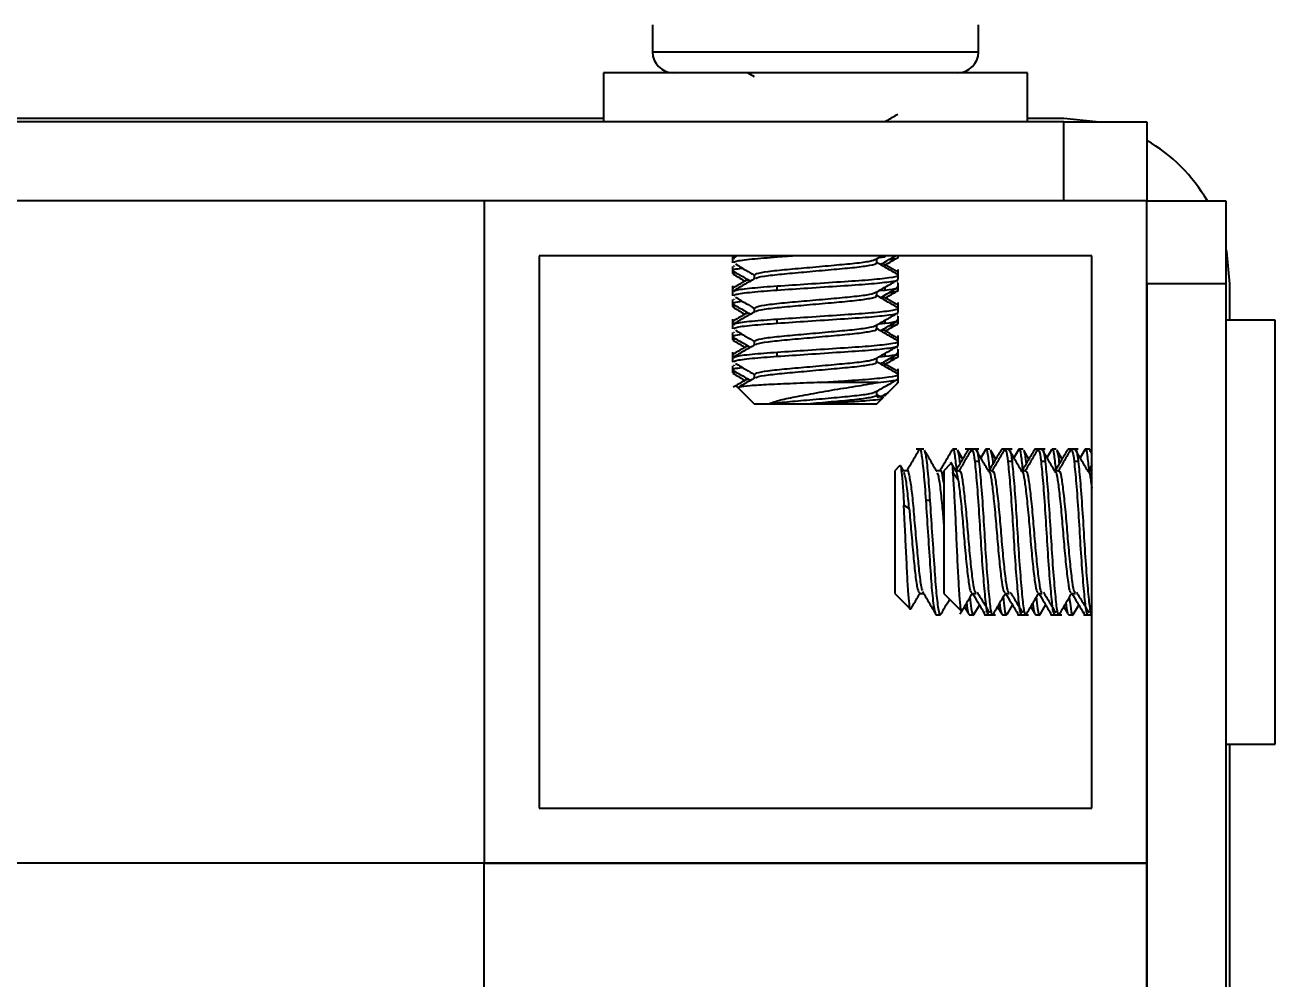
# Model space of a CAD drawing. Header units: inches. Extents: x 0 to 34.2, y 0 to 22.
# Drawn here: x 10.0535 to 10.1485, y 11.7397 to 11.8122 of the extents above; entities that cross this region are included whole.
import ezdxf
from ezdxf import colors
from ezdxf.entities.mleader import LeaderData, LeaderLine
from ezdxf.math import Vec2, Vec3

# ---------------------------------------------------------------- set-up
doc = ezdxf.new("R2010")
doc.units = ezdxf.units.IN
doc.header["$MEASUREMENT"] = 0
doc.layers.add('DCA_DIMENSIONS', color=7, linetype='Continuous')
doc.styles.add('DCA', font='tahoma.ttf')

msp = doc.modelspace()

# ---------------------------------------------------------------- linework, layer by layer
at = {"color": 7, "linetype": 'Continuous', "lineweight": 25}
for p, q in [((10.101206, 11.812195), (10.101206, 11.810148)), ((10.125987, 11.810148), (10.125987, 11.812195)), ((10.101206, 11.810148), (10.107861, 11.810148)), ((10.107861, 11.810148), (10.125987, 11.810148)), ((10.097479, 11.808562), (10.097479, 11.804835)), ((10.129714, 11.808562), (10.097479, 11.808562)), ((10.108468, 11.808559), (10.108937, 11.80828)), ((10.129714, 11.804835), (10.129714, 11.808562)), ((10.132485, 11.804835), (8.243708, 11.804835)), ((9.717331, 11.805107), (10.097479, 11.805107)), ((10.129714, 11.805107), (10.132485, 11.805107)), ((10.132485, 11.798811), (10.132485, 11.804835)), ((10.132485, 11.804835), (10.138781, 11.804835)), ((10.138781, 11.804835), (10.138781, 11.798811)), ((10.132485, 11.798811), (8.243708, 11.798811)), ((10.088413, 11.798811), (8.287779, 11.798811)), ((10.088413, 11.798811), (10.088413, 11.748443)), ((10.138781, 11.798811), (10.088413, 11.798811)), ((10.138781, 11.798811), (10.144804, 11.798811)), ((10.138781, 11.748443), (10.138781, 11.798811)), ((10.144804, 11.798811), (10.144804, 11.792515)), ((10.092594, 11.79463), (10.092594, 11.752624)), ((10.1346, 11.79463), (10.092594, 11.79463)), ((10.107301, 11.79463), (10.107301, 11.794433)), ((10.107301, 11.794433), (10.107301, 11.794118)), ((10.107301, 11.793839), (10.107301, 11.793294)), ((10.107608, 11.79463), (10.107333, 11.79447)), ((10.10738, 11.794433), (10.10745, 11.794473)), ((10.107426, 11.793839), (10.107441, 11.793899)), ((10.110682, 11.794553), (10.11185, 11.79463)), ((10.110682, 11.794553), (10.110682, 11.79463)), ((10.118212, 11.79438), (10.118642, 11.79463)), ((10.118257, 11.794118), (10.118257, 11.794406)), ((10.118441, 11.794513), (10.118889, 11.794553)), ((10.118889, 11.794553), (10.118889, 11.79463)), ((10.11989, 11.794553), (10.11989, 11.79463)), ((10.119893, 11.794553), (10.119893, 11.79463)), ((10.1346, 11.752624), (10.1346, 11.79463)), ((10.107304, 11.793514), (10.107304, 11.793294)), ((10.107446, 11.79324), (10.107304, 11.793294)), ((10.108937, 11.793174), (10.108937, 11.792884)), ((10.119893, 11.793174), (10.119893, 11.793609)), ((10.119893, 11.792859), (10.119893, 11.793174)), ((10.107301, 11.79235), (10.107301, 11.791915)), ((10.107404, 11.792148), (10.107345, 11.792194)), ((10.110682, 11.792035), (10.110682, 11.79235)), ((10.118441, 11.791994), (10.118889, 11.792035)), ((10.118889, 11.792035), (10.118889, 11.792255)), ((10.119861, 11.792622), (10.119821, 11.792645)), ((10.11989, 11.792035), (10.11989, 11.792255)), ((10.119893, 11.792035), (10.119893, 11.79258)), ((10.144804, 11.792515), (10.138781, 11.792515)), ((10.138781, 11.792515), (10.138781, 9.903738)), ((10.144804, 11.792515), (10.144804, 9.903738)), ((10.145076, 11.792515), (10.145076, 11.789745)), ((10.107301, 11.791915), (10.107301, 11.7916)), ((10.107301, 11.79132), (10.107301, 11.790776)), ((10.107304, 11.790996), (10.107304, 11.790776)), ((10.107426, 11.79132), (10.107441, 11.79138)), ((10.118257, 11.7916), (10.118257, 11.791887)), ((10.119893, 11.790655), (10.119893, 11.791091)), ((10.107446, 11.790721), (10.107304, 11.790776)), ((10.108937, 11.790655), (10.108937, 11.790366)), ((10.119861, 11.790104), (10.119821, 11.790127)), ((10.119893, 11.790341), (10.119893, 11.790655)), ((10.119893, 11.789517), (10.119893, 11.790061)), ((10.107301, 11.789831), (10.107301, 11.789396)), ((10.107301, 11.789396), (10.107301, 11.789081)), ((10.107404, 11.78963), (10.107345, 11.789676)), ((10.110682, 11.789517), (10.110682, 11.789831)), ((10.118257, 11.789081), (10.118257, 11.789369)), ((10.118441, 11.789476), (10.118889, 11.789517)), ((10.118889, 11.789517), (10.118889, 11.789737)), ((10.11989, 11.789517), (10.11989, 11.789737)), ((10.148532, 11.789745), (10.144804, 11.789745)), ((10.148532, 11.757509), (10.148532, 11.789745)), ((10.107301, 11.788802), (10.107301, 11.788257)), ((10.107304, 11.788477), (10.107304, 11.788257)), ((10.107446, 11.788203), (10.107304, 11.788257)), ((10.107426, 11.788802), (10.107441, 11.788862)), ((10.108937, 11.788137), (10.108937, 11.787848)), ((10.119893, 11.788137), (10.119893, 11.788572)), ((10.119893, 11.787822), (10.119893, 11.788137)), ((10.107301, 11.787313), (10.107301, 11.786878)), ((10.110682, 11.786998), (10.110682, 11.787313)), ((10.118889, 11.786998), (10.118889, 11.787219)), ((10.119861, 11.787585), (10.119821, 11.787609)), ((10.11989, 11.786998), (10.11989, 11.787218)), ((10.119893, 11.786998), (10.119893, 11.787543)), ((10.107301, 11.786878), (10.107301, 11.786563)), ((10.107301, 11.786284), (10.107301, 11.785739)), ((10.107404, 11.787111), (10.107345, 11.787158)), ((10.107426, 11.786284), (10.107441, 11.786344)), ((10.118257, 11.786563), (10.118257, 11.786851)), ((10.118441, 11.786958), (10.118889, 11.786998)), ((10.107304, 11.785959), (10.107304, 11.785739)), ((10.107446, 11.785685), (10.107304, 11.785739)), ((10.108937, 11.785619), (10.108937, 11.785329)), ((10.119893, 11.785619), (10.119893, 11.786054)), ((10.119893, 11.785014), (10.119893, 11.785619)), ((10.10758, 11.784735), (10.107745, 11.78457)), ((10.107745, 11.78457), (10.108937, 11.783378)), ((10.118366, 11.785014), (10.114002, 11.785014)), ((10.118257, 11.784045), (10.118257, 11.784332)), ((10.119157, 11.784278), (10.119915, 11.785036)), ((10.11989, 11.785014), (10.119814, 11.785067)), ((10.108937, 11.783378), (10.110006, 11.783378)), ((10.110006, 11.783378), (10.11321, 11.783378)), ((10.11321, 11.783378), (10.118257, 11.783378)), ((10.118619, 11.78386), (10.118209, 11.784098)), ((10.118257, 11.783378), (10.118677, 11.783798)), ((10.118609, 11.783939), (10.118941, 11.784132)), ((10.118677, 11.783798), (10.1188, 11.783921)), ((10.118845, 11.783967), (10.119157, 11.784278)), ((10.121828, 11.779923), (10.121256, 11.779923)), ((10.124346, 11.779923), (10.124031, 11.779923)), ((10.124791, 11.779185), (10.124398, 11.779864)), ((10.125487, 11.779923), (10.124984, 11.779923)), ((10.126024, 11.779923), (10.125487, 11.779923)), ((10.125844, 11.779825), (10.125788, 11.77992)), ((10.126512, 11.779894), (10.126158, 11.779286)), ((10.126864, 11.779923), (10.12655, 11.779923)), ((10.12731, 11.779185), (10.126916, 11.779864)), ((10.128006, 11.779923), (10.12776, 11.779923)), ((10.128542, 11.779923), (10.128006, 11.779923)), ((10.128362, 11.779825), (10.128307, 11.77992)), ((10.12903, 11.779894), (10.128676, 11.779286)), ((10.129383, 11.779923), (10.129068, 11.779923)), ((10.129828, 11.779185), (10.129434, 11.779864)), ((10.130524, 11.779923), (10.130278, 11.779923)), ((10.13106, 11.779923), (10.130524, 11.779923)), ((10.130881, 11.779825), (10.130825, 11.77992)), ((10.131548, 11.779894), (10.131195, 11.779286)), ((10.131901, 11.779923), (10.131586, 11.779923)), ((10.132347, 11.779185), (10.131953, 11.779864)), ((10.133042, 11.779923), (10.132797, 11.779923)), ((10.133579, 11.779923), (10.133042, 11.779923)), ((10.133399, 11.779825), (10.133343, 11.77992)), ((10.134067, 11.779894), (10.133713, 11.779286)), ((10.134419, 11.779923), (10.134105, 11.779923)), ((10.1346, 11.779642), (10.134471, 11.779864)), ((10.119993, 11.778659), (10.119621, 11.778287)), ((10.120308, 11.778239), (10.120066, 11.778655)), ((10.12387, 11.77881), (10.123348, 11.778287)), ((10.123926, 11.778811), (10.123859, 11.778926)), ((10.124293, 11.77823), (10.123881, 11.778936)), ((10.126024, 11.778984), (10.125709, 11.778984)), ((10.128542, 11.778984), (10.128227, 11.778984)), ((10.13106, 11.778984), (10.130746, 11.778984)), ((10.133579, 11.778984), (10.133264, 11.778984)), ((10.1346, 11.77873), (10.134342, 11.778287)), ((10.119621, 11.778287), (10.119621, 11.768967)), ((10.120568, 11.778287), (10.12028, 11.778287)), ((10.123087, 11.778287), (10.122796, 11.778287)), ((10.123348, 11.778287), (10.123348, 11.768967)), ((10.124046, 11.778187), (10.12445, 11.777592)), ((10.124543, 11.778287), (10.12426, 11.778287)), ((10.127061, 11.778287), (10.126746, 11.778287)), ((10.12958, 11.778287), (10.129265, 11.778287)), ((10.132098, 11.778287), (10.131783, 11.778287)), ((10.1346, 11.778287), (10.134301, 11.778287)), ((10.1346, 11.778315), (10.134584, 11.778287)), ((10.122297, 11.776039), (10.121982, 11.776039)), ((10.120319, 11.77568), (10.120723, 11.775412)), ((10.119621, 11.768967), (10.120813, 11.767774)), ((10.121513, 11.768967), (10.121809, 11.768967)), ((10.123348, 11.768967), (10.124675, 11.76764)), ((10.125487, 11.768967), (10.125802, 11.768967)), ((10.128006, 11.768967), (10.12832, 11.768967)), ((10.130524, 11.768967), (10.130839, 11.768967)), ((10.133042, 11.768967), (10.133357, 11.768967)), ((10.122772, 11.767331), (10.123087, 11.767331)), ((10.124926, 11.767949), (10.125204, 11.767475)), ((10.12529, 11.767331), (10.125605, 11.767331)), ((10.125645, 11.767366), (10.12606, 11.768081)), ((10.126501, 11.767331), (10.126746, 11.767331)), ((10.126746, 11.767331), (10.127283, 11.767331)), ((10.127444, 11.767949), (10.127723, 11.767475)), ((10.127809, 11.767331), (10.128124, 11.767331)), ((10.128164, 11.767366), (10.128578, 11.768081)), ((10.129019, 11.767331), (10.129265, 11.767331)), ((10.129265, 11.767331), (10.129801, 11.767331)), ((10.129963, 11.767949), (10.130241, 11.767475)), ((10.130327, 11.767331), (10.130642, 11.767331)), ((10.130682, 11.767366), (10.131097, 11.768081)), ((10.131538, 11.767331), (10.131783, 11.767331)), ((10.131783, 11.767331), (10.13232, 11.767331)), ((10.132481, 11.767949), (10.132759, 11.767475)), ((10.132846, 11.767331), (10.13316, 11.767331)), ((10.1332, 11.767366), (10.133615, 11.768081)), ((10.134056, 11.767331), (10.134301, 11.767331)), ((10.134301, 11.767331), (10.1346, 11.767331)), ((10.144804, 11.757509), (10.148532, 11.757509)), ((10.145076, 11.757509), (10.145076, 9.938743)), ((10.092594, 11.752624), (10.1346, 11.752624)), ((10.088413, 11.748443), (8.287779, 11.748443)), ((10.088413, 9.947809), (10.088413, 11.748443)), ((10.113597, 11.748443), (10.088413, 11.748443)), ((10.088413, 11.748443), (10.138781, 11.748443)), ((10.138781, 11.748443), (10.113597, 11.748443)), ((10.138781, 9.947809), (10.138781, 11.748443))]:
    msp.add_line(p, q, dxfattribs=at)
at = {"color": 7, "linetype": 'Continuous', "lineweight": 25, "flags": 128}
for points in [[(10.132485, 11.805107), (10.134941, 11.804865), (10.135088, 11.804835)], [(10.144804, 11.795118), (10.144834, 11.794971), (10.145076, 11.792515)]]:
    msp.add_lwpolyline(points, dxfattribs=at)
at = {"color": 7, "linetype": 'Continuous', "lineweight": 25}
for centre, radius, start, end in [((10.102793, 11.810148), 0.001587, 180, 270), ((10.124401, 11.810148), 0.001587, 270, 0), ((10.132485, 11.792515), 0.012592, 30, 60)]:
    msp.add_arc(centre, radius, start, end, dxfattribs=at)
for points, knots in [([(10.118867, 11.804835), (10.118923, 11.804867), (10.119254, 11.80506), (10.119584, 11.805252), (10.119859, 11.805411)], [0, 0, 0, 0, 0.1691538, 1, 1, 1, 1]), ([(10.10738, 11.794118), (10.107404, 11.794156), (10.107461, 11.794243), (10.108636, 11.794401), (10.110006, 11.794503), (10.110682, 11.794553)], [0, 0, 0, 0, 0.275237, 0.642328, 1, 1, 1, 1]), ([(10.107509, 11.794017), (10.107777, 11.793858), (10.108255, 11.793576), (10.108729, 11.793294), (10.108937, 11.79317)], [0, 0, 0, 0, 0.562559, 1, 1, 1, 1]), ([(10.108995, 11.793174), (10.109012, 11.793211), (10.109052, 11.793297), (10.109932, 11.793456), (10.111368, 11.793608), (10.113176, 11.793761), (10.115028, 11.793932), (10.116654, 11.794074), (10.117834, 11.794234), (10.118072, 11.794335), (10.118184, 11.794383)], [0, 0, 0, 0, 0.099536, 0.229559, 0.361687, 0.491047, 0.623838, 0.751325, 0.882952, 1, 1, 1, 1]), ([(10.109063, 11.792912), (10.109078, 11.792932), (10.109129, 11.793003), (10.109953, 11.793142), (10.111377, 11.793294), (10.113178, 11.793446), (10.115022, 11.793617), (10.116675, 11.79376), (10.1178, 11.793924), (10.118319, 11.794047), (10.118216, 11.794108), (10.118198, 11.794118)], [0, 0, 0, 0, 0.0541852, 0.187373, 0.3171199, 0.4468668, 0.5800546, 0.7079234, 0.8399442, 0.971965, 1, 1, 1, 1]), ([(10.119831, 11.793226), (10.119556, 11.793385), (10.119007, 11.793704), (10.118458, 11.794024), (10.118185, 11.794184)], [0, 0, 0, 0, 0.500391, 1, 1, 1, 1]), ([(10.118544, 11.793975), (10.118704, 11.794068), (10.119079, 11.794287), (10.119455, 11.794505), (10.11967, 11.79463)], [0, 0, 0, 0, 0.4274781, 1, 1, 1, 1]), ([(10.119772, 11.793448), (10.119538, 11.793585), (10.119183, 11.793792), (10.118828, 11.794), (10.118707, 11.79407)], [0, 0, 0, 0, 0.661053, 1, 1, 1, 1]), ([(10.118905, 11.793955), (10.118958, 11.793985), (10.119285, 11.794175), (10.119611, 11.794365), (10.119884, 11.794523)], [0, 0, 0, 0, 0.162901, 1, 1, 1, 1]), ([(10.119215, 11.794365), (10.119311, 11.794377), (10.119866, 11.794443), (10.119879, 11.794503), (10.11989, 11.794553)], [0, 0, 0, 0, 0.173822, 1, 1, 1, 1]), ([(10.108982, 11.792911), (10.108708, 11.792751), (10.108158, 11.792431), (10.107608, 11.792112), (10.107333, 11.791952)], [0, 0, 0, 0, 0.4995599, 1, 1, 1, 1]), ([(10.107336, 11.793243), (10.107611, 11.793084), (10.107913, 11.792909), (10.108214, 11.792733), (10.10824, 11.792718)], [0, 0, 0, 0, 0.912508, 1, 1, 1, 1]), ([(10.107345, 11.793475), (10.10762, 11.793315), (10.108054, 11.793063), (10.108488, 11.792809), (10.108648, 11.792716)], [0, 0, 0, 0, 0.631776, 1, 1, 1, 1]), ([(10.107426, 11.793524), (10.107392, 11.793555), (10.107322, 11.793619), (10.107792, 11.793675), (10.108036, 11.793705)], [0, 0, 0, 0, 0.480097, 1, 1, 1, 1]), ([(10.110682, 11.79235), (10.111451, 11.7924), (10.113008, 11.792502), (10.115529, 11.792673), (10.117753, 11.792815), (10.119276, 11.792979), (10.119976, 11.793102), (10.119838, 11.793163), (10.119814, 11.793174)], [0, 0, 0, 0, 0.190011, 0.385025, 0.572304, 0.765622, 0.95894, 1, 1, 1, 1]), ([(10.108443, 11.792836), (10.108349, 11.792782), (10.107982, 11.792568), (10.107614, 11.792354), (10.10734, 11.792194)], [0, 0, 0, 0, 0.2538675, 1, 1, 1, 1]), ([(10.10738, 11.791915), (10.107404, 11.791952), (10.107461, 11.792039), (10.108636, 11.792198), (10.110006, 11.7923), (10.110682, 11.79235)], [0, 0, 0, 0, 0.275237, 0.642328, 1, 1, 1, 1]), ([(10.10738, 11.7916), (10.107404, 11.791637), (10.107461, 11.791724), (10.108636, 11.791883), (10.110006, 11.791985), (10.110682, 11.792035)], [0, 0, 0, 0, 0.2752373, 0.6423283, 1, 1, 1, 1]), ([(10.110682, 11.792035), (10.111451, 11.792085), (10.113008, 11.792187), (10.115529, 11.792358), (10.117753, 11.7925), (10.119276, 11.792665), (10.119976, 11.792787), (10.119838, 11.792848), (10.119814, 11.792859)], [0, 0, 0, 0, 0.190011, 0.385025, 0.572304, 0.765622, 0.95894, 1, 1, 1, 1]), ([(10.118212, 11.791861), (10.118487, 11.792021), (10.119035, 11.792341), (10.119584, 11.79266), (10.119859, 11.79282)], [0, 0, 0, 0, 0.49963, 1, 1, 1, 1]), ([(10.118544, 11.791456), (10.118704, 11.79155), (10.119139, 11.791803), (10.119574, 11.792056), (10.119849, 11.792216)], [0, 0, 0, 0, 0.369001, 1, 1, 1, 1]), ([(10.118889, 11.792035), (10.119295, 11.792085), (10.119892, 11.792159), (10.119798, 11.792239), (10.119768, 11.792265)], [0, 0, 0, 0, 0.6810867, 1, 1, 1, 1]), ([(10.118905, 11.791436), (10.118958, 11.791467), (10.119285, 11.791657), (10.119611, 11.791846), (10.119884, 11.792005)], [0, 0, 0, 0, 0.162901, 1, 1, 1, 1]), ([(10.119215, 11.791847), (10.119311, 11.791858), (10.119866, 11.791924), (10.119879, 11.791985), (10.11989, 11.792035)], [0, 0, 0, 0, 0.173822, 1, 1, 1, 1]), ([(10.107426, 11.791006), (10.107392, 11.791036), (10.107322, 11.7911), (10.107792, 11.791157), (10.108036, 11.791186)], [0, 0, 0, 0, 0.4800969, 1, 1, 1, 1]), ([(10.107509, 11.791499), (10.107777, 11.79134), (10.108255, 11.791058), (10.108729, 11.790775), (10.108937, 11.790652)], [0, 0, 0, 0, 0.562559, 1, 1, 1, 1]), ([(10.108995, 11.790655), (10.109012, 11.790693), (10.109052, 11.790779), (10.109932, 11.790937), (10.111368, 11.79109), (10.113176, 11.791242), (10.115028, 11.791414), (10.116654, 11.791556), (10.117834, 11.791715), (10.118072, 11.791817), (10.118184, 11.791864)], [0, 0, 0, 0, 0.099536, 0.229559, 0.361687, 0.491047, 0.623838, 0.751325, 0.882952, 1, 1, 1, 1]), ([(10.109063, 11.790393), (10.109078, 11.790414), (10.109129, 11.790484), (10.109953, 11.790624), (10.111377, 11.790776), (10.113178, 11.790928), (10.115022, 11.791099), (10.116675, 11.791241), (10.1178, 11.791405), (10.118319, 11.791528), (10.118216, 11.791589), (10.118198, 11.7916)], [0, 0, 0, 0, 0.0541852, 0.187373, 0.3171199, 0.4468668, 0.5800546, 0.7079234, 0.8399442, 0.971965, 1, 1, 1, 1]), ([(10.119831, 11.790707), (10.119556, 11.790867), (10.119007, 11.791186), (10.118458, 11.791506), (10.118185, 11.791666)], [0, 0, 0, 0, 0.500391, 1, 1, 1, 1]), ([(10.119772, 11.79093), (10.119538, 11.791067), (10.119183, 11.791274), (10.118828, 11.791481), (10.118707, 11.791551)], [0, 0, 0, 0, 0.661053, 1, 1, 1, 1]), ([(10.108982, 11.790393), (10.108708, 11.790233), (10.108158, 11.789913), (10.107608, 11.789593), (10.107333, 11.789434)], [0, 0, 0, 0, 0.49956, 1, 1, 1, 1]), ([(10.107336, 11.790725), (10.107611, 11.790565), (10.107913, 11.79039), (10.108214, 11.790215), (10.10824, 11.7902)], [0, 0, 0, 0, 0.912508, 1, 1, 1, 1]), ([(10.108443, 11.790318), (10.108349, 11.790263), (10.107982, 11.790049), (10.107614, 11.789835), (10.10734, 11.789676)], [0, 0, 0, 0, 0.253867, 1, 1, 1, 1]), ([(10.107345, 11.790956), (10.10762, 11.790797), (10.108054, 11.790544), (10.108488, 11.790291), (10.108648, 11.790198)], [0, 0, 0, 0, 0.631776, 1, 1, 1, 1]), ([(10.110682, 11.789831), (10.111451, 11.789882), (10.113008, 11.789983), (10.115529, 11.790155), (10.117753, 11.790297), (10.119276, 11.790461), (10.119976, 11.790584), (10.119838, 11.790645), (10.119814, 11.790655)], [0, 0, 0, 0, 0.190011, 0.385025, 0.572304, 0.765622, 0.95894, 1, 1, 1, 1]), ([(10.110682, 11.789517), (10.111451, 11.789567), (10.113008, 11.789669), (10.115529, 11.78984), (10.117753, 11.789982), (10.119276, 11.790146), (10.119976, 11.790269), (10.119838, 11.79033), (10.119814, 11.790341)], [0, 0, 0, 0, 0.190011, 0.385025, 0.572304, 0.765622, 0.95894, 1, 1, 1, 1]), ([(10.118212, 11.789343), (10.118487, 11.789503), (10.119035, 11.789823), (10.119584, 11.790142), (10.119859, 11.790301)], [0, 0, 0, 0, 0.49963, 1, 1, 1, 1]), ([(10.10738, 11.789396), (10.107404, 11.789434), (10.107461, 11.789521), (10.108636, 11.789679), (10.110006, 11.789781), (10.110682, 11.789831)], [0, 0, 0, 0, 0.275237, 0.642328, 1, 1, 1, 1]), ([(10.10738, 11.789081), (10.107404, 11.789119), (10.107461, 11.789206), (10.108636, 11.789365), (10.110006, 11.789466), (10.110682, 11.789517)], [0, 0, 0, 0, 0.2752373, 0.6423283, 1, 1, 1, 1]), ([(10.108995, 11.788137), (10.109012, 11.788174), (10.109052, 11.788261), (10.109932, 11.788419), (10.111368, 11.788571), (10.113176, 11.788724), (10.115028, 11.788896), (10.116654, 11.789037), (10.117834, 11.789197), (10.118072, 11.789298), (10.118184, 11.789346)], [0, 0, 0, 0, 0.099536, 0.229559, 0.361687, 0.491047, 0.623838, 0.751325, 0.882952, 1, 1, 1, 1]), ([(10.109063, 11.787875), (10.109078, 11.787895), (10.109129, 11.787966), (10.109953, 11.788106), (10.111377, 11.788257), (10.113178, 11.788409), (10.115022, 11.788581), (10.116675, 11.788723), (10.1178, 11.788887), (10.118319, 11.78901), (10.118216, 11.789071), (10.118198, 11.789081)], [0, 0, 0, 0, 0.0541852, 0.187373, 0.3171199, 0.4468668, 0.5800546, 0.7079234, 0.8399442, 0.971965, 1, 1, 1, 1]), ([(10.119831, 11.788189), (10.119556, 11.788349), (10.119007, 11.788668), (10.118458, 11.788988), (10.118185, 11.789147)], [0, 0, 0, 0, 0.500391, 1, 1, 1, 1]), ([(10.118544, 11.788938), (10.118704, 11.789031), (10.119139, 11.789285), (10.119574, 11.789538), (10.119849, 11.789697)], [0, 0, 0, 0, 0.3690012, 1, 1, 1, 1]), ([(10.118889, 11.789517), (10.119295, 11.789567), (10.119892, 11.789641), (10.119798, 11.789721), (10.119768, 11.789746)], [0, 0, 0, 0, 0.6810867, 1, 1, 1, 1]), ([(10.118905, 11.788918), (10.118958, 11.788949), (10.119285, 11.789138), (10.119611, 11.789328), (10.119884, 11.789487)], [0, 0, 0, 0, 0.162901, 1, 1, 1, 1]), ([(10.119215, 11.789329), (10.119311, 11.78934), (10.119866, 11.789406), (10.119879, 11.789467), (10.11989, 11.789517)], [0, 0, 0, 0, 0.173822, 1, 1, 1, 1]), ([(10.107336, 11.788207), (10.107611, 11.788047), (10.107913, 11.787872), (10.108214, 11.787697), (10.10824, 11.787681)], [0, 0, 0, 0, 0.912508, 1, 1, 1, 1]), ([(10.107345, 11.788438), (10.10762, 11.788279), (10.108054, 11.788026), (10.108488, 11.787773), (10.108648, 11.78768)], [0, 0, 0, 0, 0.631776, 1, 1, 1, 1]), ([(10.107426, 11.788487), (10.107392, 11.788518), (10.107322, 11.788582), (10.107792, 11.788639), (10.108036, 11.788668)], [0, 0, 0, 0, 0.480097, 1, 1, 1, 1]), ([(10.107509, 11.78898), (10.107777, 11.788821), (10.108255, 11.788539), (10.108729, 11.788257), (10.108937, 11.788134)], [0, 0, 0, 0, 0.562559, 1, 1, 1, 1]), ([(10.110682, 11.787313), (10.111451, 11.787363), (10.113008, 11.787465), (10.115529, 11.787636), (10.117753, 11.787778), (10.119276, 11.787943), (10.119976, 11.788065), (10.119838, 11.788126), (10.119814, 11.788137)], [0, 0, 0, 0, 0.190011, 0.385025, 0.572304, 0.765622, 0.95894, 1, 1, 1, 1]), ([(10.119772, 11.788411), (10.119538, 11.788548), (10.119183, 11.788755), (10.118828, 11.788963), (10.118707, 11.789033)], [0, 0, 0, 0, 0.661053, 1, 1, 1, 1]), ([(10.108982, 11.787874), (10.108708, 11.787714), (10.108158, 11.787394), (10.107608, 11.787075), (10.107333, 11.786915)], [0, 0, 0, 0, 0.49956, 1, 1, 1, 1]), ([(10.108443, 11.787799), (10.108349, 11.787745), (10.107982, 11.787531), (10.107614, 11.787317), (10.10734, 11.787158)], [0, 0, 0, 0, 0.2538675, 1, 1, 1, 1]), ([(10.10738, 11.786878), (10.107404, 11.786915), (10.107461, 11.787003), (10.108636, 11.787161), (10.110006, 11.787263), (10.110682, 11.787313)], [0, 0, 0, 0, 0.275237, 0.642328, 1, 1, 1, 1]), ([(10.110682, 11.786998), (10.111451, 11.787048), (10.113008, 11.78715), (10.115529, 11.787322), (10.117753, 11.787464), (10.119276, 11.787628), (10.119976, 11.787751), (10.119838, 11.787812), (10.119814, 11.787822)], [0, 0, 0, 0, 0.190011, 0.385025, 0.572304, 0.765622, 0.95894, 1, 1, 1, 1]), ([(10.118212, 11.786825), (10.118487, 11.786984), (10.119035, 11.787304), (10.119584, 11.787623), (10.119859, 11.787783)], [0, 0, 0, 0, 0.49963, 1, 1, 1, 1]), ([(10.118544, 11.786419), (10.118704, 11.786513), (10.119139, 11.786766), (10.119574, 11.787019), (10.119849, 11.787179)], [0, 0, 0, 0, 0.3690012, 1, 1, 1, 1]), ([(10.118889, 11.786998), (10.119295, 11.787049), (10.119892, 11.787123), (10.119798, 11.787203), (10.119768, 11.787228)], [0, 0, 0, 0, 0.681087, 1, 1, 1, 1]), ([(10.10738, 11.786563), (10.107404, 11.7866), (10.107461, 11.786688), (10.108636, 11.786846), (10.110006, 11.786948), (10.110682, 11.786998)], [0, 0, 0, 0, 0.275237, 0.642328, 1, 1, 1, 1]), ([(10.107509, 11.786462), (10.107777, 11.786303), (10.108255, 11.786021), (10.108729, 11.785739), (10.108937, 11.785615)], [0, 0, 0, 0, 0.562559, 1, 1, 1, 1]), ([(10.108995, 11.785619), (10.109012, 11.785656), (10.109052, 11.785742), (10.109932, 11.785901), (10.111368, 11.786053), (10.113176, 11.786206), (10.115028, 11.786377), (10.116654, 11.786519), (10.117834, 11.786678), (10.118072, 11.78678), (10.118184, 11.786828)], [0, 0, 0, 0, 0.099536, 0.229559, 0.361687, 0.491047, 0.623838, 0.751325, 0.882952, 1, 1, 1, 1]), ([(10.109063, 11.785356), (10.109078, 11.785377), (10.109129, 11.785448), (10.109953, 11.785587), (10.111377, 11.785739), (10.113178, 11.785891), (10.115022, 11.786062), (10.116675, 11.786204), (10.1178, 11.786369), (10.118319, 11.786491), (10.118216, 11.786552), (10.118198, 11.786563)], [0, 0, 0, 0, 0.0541852, 0.187373, 0.3171199, 0.4468668, 0.5800546, 0.7079234, 0.8399442, 0.971965, 1, 1, 1, 1]), ([(10.119831, 11.785671), (10.119556, 11.78583), (10.119007, 11.786149), (10.118458, 11.786469), (10.118185, 11.786629)], [0, 0, 0, 0, 0.500391, 1, 1, 1, 1]), ([(10.119772, 11.785893), (10.119538, 11.78603), (10.119183, 11.786237), (10.118828, 11.786444), (10.118707, 11.786515)], [0, 0, 0, 0, 0.661053, 1, 1, 1, 1]), ([(10.118905, 11.786399), (10.118958, 11.78643), (10.119285, 11.78662), (10.119611, 11.78681), (10.119884, 11.786968)], [0, 0, 0, 0, 0.162901, 1, 1, 1, 1]), ([(10.119215, 11.78681), (10.119311, 11.786822), (10.119866, 11.786887), (10.119879, 11.786948), (10.11989, 11.786998)], [0, 0, 0, 0, 0.173822, 1, 1, 1, 1]), ([(10.107336, 11.785688), (10.107611, 11.785529), (10.107913, 11.785354), (10.108214, 11.785178), (10.10824, 11.785163)], [0, 0, 0, 0, 0.912508, 1, 1, 1, 1]), ([(10.108443, 11.785281), (10.108349, 11.785227), (10.107982, 11.785012), (10.107614, 11.784799), (10.10734, 11.784639)], [0, 0, 0, 0, 0.253867, 1, 1, 1, 1]), ([(10.107345, 11.78592), (10.10762, 11.78576), (10.108054, 11.785508), (10.108488, 11.785254), (10.108648, 11.785161)], [0, 0, 0, 0, 0.631776, 1, 1, 1, 1]), ([(10.107426, 11.785969), (10.107392, 11.786), (10.107322, 11.786064), (10.107792, 11.78612), (10.108036, 11.78615)], [0, 0, 0, 0, 0.480097, 1, 1, 1, 1]), ([(10.108982, 11.785356), (10.108708, 11.785196), (10.108311, 11.784965), (10.107913, 11.784734), (10.107791, 11.784663)], [0, 0, 0, 0, 0.691267, 1, 1, 1, 1]), ([(10.114002, 11.785014), (10.11451, 11.785048), (10.115815, 11.785136), (10.117755, 11.78526), (10.119275, 11.785424), (10.119976, 11.785547), (10.119838, 11.785608), (10.119814, 11.785619)], [0, 0, 0, 0, 0.1627403, 0.4177112, 0.6809047, 0.9440981, 1, 1, 1, 1]), ([(10.118212, 11.784306), (10.118487, 11.784466), (10.119035, 11.784786), (10.119584, 11.785105), (10.119859, 11.785265)], [0, 0, 0, 0, 0.49963, 1, 1, 1, 1]), ([(10.118366, 11.785014), (10.118649, 11.785046), (10.119418, 11.785132), (10.119975, 11.785232), (10.119838, 11.785293), (10.119814, 11.785304)], [0, 0, 0, 0, 0.324417, 0.881646, 1, 1, 1, 1]), ([(10.114002, 11.785014), (10.113294, 11.784984), (10.111877, 11.784923), (10.109973, 11.784845), (10.108569, 11.784755), (10.107764, 11.784669), (10.107771, 11.78462), (10.107775, 11.784599)], [0, 0, 0, 0, 0.212997, 0.426038, 0.635634, 0.839637, 1, 1, 1, 1]), ([(10.110006, 11.783378), (10.11029, 11.78348), (10.110857, 11.783684), (10.11225, 11.783951), (10.11391, 11.784268), (10.115769, 11.784582), (10.117295, 11.784809), (10.118077, 11.784959), (10.118366, 11.785014)], [0, 0, 0, 0, 0.159515, 0.318624, 0.500986, 0.693931, 0.886786, 1, 1, 1, 1]), ([(10.110006, 11.783378), (10.110456, 11.783431), (10.111346, 11.783535), (10.113182, 11.783687), (10.115027, 11.783859), (10.116654, 11.784001), (10.117834, 11.78416), (10.118071, 11.784262), (10.118184, 11.784309)], [0, 0, 0, 0, 0.171496, 0.3394, 0.511757, 0.67723, 0.848077, 1, 1, 1, 1]), ([(10.118198, 11.784045), (10.118216, 11.784034), (10.118319, 11.783973), (10.1178, 11.78385), (10.116675, 11.783686), (10.115032, 11.783544), (10.113821, 11.783434), (10.11321, 11.783378)], [0, 0, 0, 0, 0.05094, 0.290821, 0.530703, 0.763041, 1, 1, 1, 1]), ([(10.11321, 11.783378), (10.11374, 11.783408), (10.1148, 11.783469), (10.116302, 11.783548), (10.117561, 11.78363), (10.118403, 11.78372), (10.118762, 11.783786), (10.118638, 11.783823), (10.118603, 11.783833)], [0, 0, 0, 0, 0.1811, 0.362198, 0.543538, 0.734873, 0.926209, 1, 1, 1, 1]), ([(10.118299, 11.783891), (10.118363, 11.783908), (10.118802, 11.784027), (10.11912, 11.784171), (10.11914, 11.784282), (10.119142, 11.784293)], [0, 0, 0, 0, 0.131878, 0.908131, 1, 1, 1, 1]), ([(10.121475, 11.779894), (10.121315, 11.779618), (10.121004, 11.779083), (10.120691, 11.778548), (10.12054, 11.778287)], [0, 0, 0, 0, 0.513783, 1, 1, 1, 1]), ([(10.121513, 11.779919), (10.121513, 11.77992), (10.121566, 11.780078), (10.121657, 11.779515), (10.12183, 11.778236), (10.121932, 11.776765), (10.121982, 11.776039)], [0, 0, 0, 0, 0.002972, 0.329236, 0.668977, 1, 1, 1, 1]), ([(10.122839, 11.778213), (10.122679, 11.778488), (10.122358, 11.779037), (10.122039, 11.779588), (10.121879, 11.779864)], [0, 0, 0, 0, 0.4995136, 1, 1, 1, 1]), ([(10.121881, 11.779757), (10.121912, 11.779687), (10.121993, 11.779506), (10.122145, 11.778195), (10.122246, 11.776751), (10.122297, 11.776039)], [0, 0, 0, 0, 0.238748, 0.624321, 1, 1, 1, 1]), ([(10.123993, 11.779894), (10.123833, 11.779618), (10.123522, 11.779083), (10.12321, 11.778548), (10.123058, 11.778287)], [0, 0, 0, 0, 0.5137825, 1, 1, 1, 1]), ([(10.124031, 11.779919), (10.124032, 11.77992), (10.124085, 11.780078), (10.124169, 11.77961), (10.124272, 11.778708), (10.12432, 11.778287)], [0, 0, 0, 0, 0.004831, 0.535104, 1, 1, 1, 1]), ([(10.125204, 11.779894), (10.125044, 11.779618), (10.124732, 11.779083), (10.12442, 11.778548), (10.124268, 11.778287)], [0, 0, 0, 0, 0.513774, 1, 1, 1, 1]), ([(10.1244, 11.779757), (10.12443, 11.779714), (10.12448, 11.779644), (10.124537, 11.779123), (10.124558, 11.778923)], [0, 0, 0, 0, 0.617418, 1, 1, 1, 1]), ([(10.125445, 11.779892), (10.125285, 11.779617), (10.124974, 11.779082), (10.124662, 11.778547), (10.12451, 11.778287)], [0, 0, 0, 0, 0.514945, 1, 1, 1, 1]), ([(10.125445, 11.779778), (10.125482, 11.779842), (10.125574, 11.779999), (10.125658, 11.779363), (10.125709, 11.778984)], [0, 0, 0, 0, 0.40393, 1, 1, 1, 1]), ([(10.125789, 11.779795), (10.125816, 11.779835), (10.125898, 11.779958), (10.125973, 11.779374), (10.126024, 11.778984)], [0, 0, 0, 0, 0.331271, 1, 1, 1, 1]), ([(10.12674, 11.778287), (10.126582, 11.778559), (10.126296, 11.779049), (10.126012, 11.779537), (10.125885, 11.779754)], [0, 0, 0, 0, 0.556533, 1, 1, 1, 1]), ([(10.12655, 11.779919), (10.12655, 11.77992), (10.126603, 11.780078), (10.126687, 11.77961), (10.12679, 11.778708), (10.126838, 11.778287)], [0, 0, 0, 0, 0.004831, 0.535104, 1, 1, 1, 1]), ([(10.127722, 11.779894), (10.127562, 11.779618), (10.127251, 11.779083), (10.126939, 11.778548), (10.126787, 11.778287)], [0, 0, 0, 0, 0.513774, 1, 1, 1, 1]), ([(10.126918, 11.779757), (10.126949, 11.779709), (10.127003, 11.779626), (10.127064, 11.779054), (10.127091, 11.778808)], [0, 0, 0, 0, 0.570409, 1, 1, 1, 1]), ([(10.127964, 11.779892), (10.127803, 11.779617), (10.127492, 11.779082), (10.12718, 11.778547), (10.127029, 11.778287)], [0, 0, 0, 0, 0.514945, 1, 1, 1, 1]), ([(10.12772, 11.779801), (10.127733, 11.779881), (10.127747, 11.779962), (10.12776, 11.779922), (10.12776, 11.779922)], [0, 0, 0, 0, 0.994382, 1, 1, 1, 1]), ([(10.127963, 11.779778), (10.128001, 11.779842), (10.128092, 11.779999), (10.128177, 11.779363), (10.128227, 11.778984)], [0, 0, 0, 0, 0.40393, 1, 1, 1, 1]), ([(10.128308, 11.779795), (10.128335, 11.779835), (10.128416, 11.779958), (10.128492, 11.779374), (10.128542, 11.778984)], [0, 0, 0, 0, 0.331271, 1, 1, 1, 1]), ([(10.129259, 11.778287), (10.1291, 11.778559), (10.128815, 11.779049), (10.12853, 11.779537), (10.128404, 11.779754)], [0, 0, 0, 0, 0.556533, 1, 1, 1, 1]), ([(10.129068, 11.779919), (10.129068, 11.77992), (10.129121, 11.780078), (10.129206, 11.77961), (10.129309, 11.778708), (10.129357, 11.778287)], [0, 0, 0, 0, 0.004831, 0.535104, 1, 1, 1, 1]), ([(10.13024, 11.779894), (10.13008, 11.779618), (10.129769, 11.779083), (10.129457, 11.778548), (10.129305, 11.778287)], [0, 0, 0, 0, 0.513774, 1, 1, 1, 1]), ([(10.129436, 11.779757), (10.129467, 11.779709), (10.129521, 11.779626), (10.129583, 11.779054), (10.129609, 11.778808)], [0, 0, 0, 0, 0.570409, 1, 1, 1, 1]), ([(10.130482, 11.779892), (10.130322, 11.779617), (10.130011, 11.779082), (10.129699, 11.778547), (10.129547, 11.778287)], [0, 0, 0, 0, 0.514945, 1, 1, 1, 1]), ([(10.130238, 11.779801), (10.130252, 11.779881), (10.130266, 11.779962), (10.130278, 11.779922), (10.130278, 11.779922)], [0, 0, 0, 0, 0.994382, 1, 1, 1, 1]), ([(10.130482, 11.779778), (10.130519, 11.779842), (10.130611, 11.779999), (10.130695, 11.779363), (10.130746, 11.778984)], [0, 0, 0, 0, 0.40393, 1, 1, 1, 1]), ([(10.130826, 11.779795), (10.130853, 11.779835), (10.130935, 11.779958), (10.13101, 11.779374), (10.13106, 11.778984)], [0, 0, 0, 0, 0.331271, 1, 1, 1, 1]), ([(10.131777, 11.778287), (10.131618, 11.778559), (10.131333, 11.779049), (10.131048, 11.779537), (10.130922, 11.779754)], [0, 0, 0, 0, 0.556533, 1, 1, 1, 1]), ([(10.131586, 11.779919), (10.131587, 11.77992), (10.13164, 11.780078), (10.131724, 11.77961), (10.131827, 11.778708), (10.131875, 11.778287)], [0, 0, 0, 0, 0.004831, 0.535104, 1, 1, 1, 1]), ([(10.132759, 11.779894), (10.132599, 11.779618), (10.132287, 11.779083), (10.131975, 11.778548), (10.131824, 11.778287)], [0, 0, 0, 0, 0.513774, 1, 1, 1, 1]), ([(10.131955, 11.779757), (10.131986, 11.779709), (10.13204, 11.779626), (10.132101, 11.779054), (10.132127, 11.778808)], [0, 0, 0, 0, 0.570409, 1, 1, 1, 1]), ([(10.133, 11.779892), (10.13284, 11.779617), (10.132529, 11.779082), (10.132217, 11.778547), (10.132065, 11.778287)], [0, 0, 0, 0, 0.514945, 1, 1, 1, 1]), ([(10.132756, 11.779801), (10.13277, 11.779881), (10.132784, 11.779962), (10.132797, 11.779922), (10.132797, 11.779922)], [0, 0, 0, 0, 0.994382, 1, 1, 1, 1]), ([(10.133, 11.779778), (10.133037, 11.779842), (10.133129, 11.779999), (10.133214, 11.779363), (10.133264, 11.778984)], [0, 0, 0, 0, 0.40393, 1, 1, 1, 1]), ([(10.133345, 11.779795), (10.133372, 11.779835), (10.133453, 11.779958), (10.133528, 11.779374), (10.133579, 11.778984)], [0, 0, 0, 0, 0.331271, 1, 1, 1, 1]), ([(10.134295, 11.778287), (10.134137, 11.778559), (10.133852, 11.779049), (10.133567, 11.779537), (10.13344, 11.779754)], [0, 0, 0, 0, 0.5565327, 1, 1, 1, 1]), ([(10.134105, 11.779919), (10.134105, 11.77992), (10.134158, 11.780078), (10.134242, 11.77961), (10.134345, 11.778708), (10.134393, 11.778287)], [0, 0, 0, 0, 0.004831, 0.535104, 1, 1, 1, 1]), ([(10.134419, 11.779919), (10.13442, 11.77992), (10.134439, 11.779978), (10.134456, 11.779866), (10.134473, 11.779757)], [0, 0, 0, 0, 0.0250041, 1, 1, 1, 1]), ([(10.120021, 11.778631), (10.120029, 11.778655), (10.120065, 11.778765), (10.120124, 11.778392), (10.120214, 11.77753), (10.12028, 11.776487), (10.120312, 11.775822), (10.120319, 11.77568)], [0, 0, 0, 0, 0.078392, 0.350264, 0.635288, 0.922044, 1, 1, 1, 1]), ([(10.123905, 11.778775), (10.123917, 11.778804), (10.123959, 11.778909), (10.124007, 11.7786), (10.124039, 11.778259), (10.124046, 11.778187)], [0, 0, 0, 0, 0.2361132, 0.8367209, 1, 1, 1, 1]), ([(10.125709, 11.778984), (10.125759, 11.778475), (10.125861, 11.777443), (10.126032, 11.775107), (10.126174, 11.772599), (10.126338, 11.770223), (10.126503, 11.768417), (10.126625, 11.767403), (10.126713, 11.767439), (10.126746, 11.767452)], [0, 0, 0, 0, 0.150594, 0.305153, 0.453581, 0.606796, 0.760011, 0.908439, 1, 1, 1, 1]), ([(10.126024, 11.778984), (10.126074, 11.778475), (10.126176, 11.777443), (10.126347, 11.775107), (10.126489, 11.772599), (10.126653, 11.770223), (10.126818, 11.768417), (10.12694, 11.767403), (10.127028, 11.767439), (10.127061, 11.767452)], [0, 0, 0, 0, 0.150594, 0.305153, 0.453581, 0.606796, 0.760011, 0.908439, 1, 1, 1, 1]), ([(10.128227, 11.778984), (10.128277, 11.778475), (10.128379, 11.777443), (10.128551, 11.775107), (10.128693, 11.772599), (10.128857, 11.770223), (10.129021, 11.768417), (10.129143, 11.767403), (10.129231, 11.767439), (10.129265, 11.767452)], [0, 0, 0, 0, 0.150594, 0.305153, 0.453581, 0.606796, 0.760011, 0.908439, 1, 1, 1, 1]), ([(10.128542, 11.778984), (10.128592, 11.778475), (10.128694, 11.777443), (10.128865, 11.775107), (10.129007, 11.772599), (10.129172, 11.770223), (10.129336, 11.768417), (10.129458, 11.767403), (10.129546, 11.767439), (10.12958, 11.767452)], [0, 0, 0, 0, 0.150594, 0.305153, 0.453581, 0.606796, 0.760011, 0.908439, 1, 1, 1, 1]), ([(10.130746, 11.778984), (10.130796, 11.778475), (10.130898, 11.777443), (10.131069, 11.775107), (10.131211, 11.772599), (10.131375, 11.770223), (10.13154, 11.768417), (10.131662, 11.767403), (10.13175, 11.767439), (10.131783, 11.767452)], [0, 0, 0, 0, 0.150594, 0.305153, 0.453581, 0.606796, 0.760011, 0.908439, 1, 1, 1, 1]), ([(10.13106, 11.778984), (10.131111, 11.778475), (10.131212, 11.777443), (10.131384, 11.775107), (10.131526, 11.772599), (10.13169, 11.770223), (10.131854, 11.768417), (10.131977, 11.767403), (10.132064, 11.767439), (10.132098, 11.767452)], [0, 0, 0, 0, 0.150594, 0.305153, 0.453581, 0.606796, 0.760011, 0.908439, 1, 1, 1, 1]), ([(10.133264, 11.778984), (10.133314, 11.778475), (10.133416, 11.777443), (10.133587, 11.775107), (10.133729, 11.772599), (10.133894, 11.770223), (10.134058, 11.768417), (10.13418, 11.767403), (10.134268, 11.767439), (10.134301, 11.767452)], [0, 0, 0, 0, 0.150594, 0.305153, 0.453581, 0.606796, 0.760011, 0.908439, 1, 1, 1, 1]), ([(10.133579, 11.778984), (10.133629, 11.778475), (10.133731, 11.777443), (10.133902, 11.775107), (10.134044, 11.772599), (10.134208, 11.770223), (10.134373, 11.768417), (10.134495, 11.767403), (10.134583, 11.767439), (10.134616, 11.767452)], [0, 0, 0, 0, 0.150594, 0.305153, 0.453581, 0.606796, 0.760011, 0.908439, 1, 1, 1, 1]), ([(10.120723, 11.775412), (10.120672, 11.77594), (10.120571, 11.777009), (10.120419, 11.777981), (10.120338, 11.778115), (10.120306, 11.778167)], [0, 0, 0, 0, 0.374558, 0.75905, 1, 1, 1, 1]), ([(10.120568, 11.778284), (10.120569, 11.778285), (10.120622, 11.778402), (10.120713, 11.777988), (10.120886, 11.777027), (10.121037, 11.775453), (10.121189, 11.77363), (10.121361, 11.771794), (10.121502, 11.770275), (10.121635, 11.769341), (10.12171, 11.769216), (10.121732, 11.76918)], [0, 0, 0, 0, 0.001204, 0.133338, 0.270969, 0.405044, 0.539119, 0.676749, 0.808884, 0.945308, 1, 1, 1, 1]), ([(10.122838, 11.778134), (10.122865, 11.778089), (10.122942, 11.777958), (10.123089, 11.776989), (10.123225, 11.775625), (10.123312, 11.774601), (10.123348, 11.774181)], [0, 0, 0, 0, 0.168195, 0.481879, 0.787458, 1, 1, 1, 1]), ([(10.123087, 11.778284), (10.123087, 11.778285), (10.12314, 11.778402), (10.123216, 11.778096), (10.123309, 11.777495), (10.123348, 11.777247)], [0, 0, 0, 0, 0.005317, 0.5889, 1, 1, 1, 1]), ([(10.124704, 11.767669), (10.12468, 11.76771), (10.124626, 11.767805), (10.124553, 11.768736), (10.124464, 11.770209), (10.124371, 11.772045), (10.124292, 11.774006), (10.124203, 11.775857), (10.124117, 11.777309), (10.124068, 11.777919), (10.124046, 11.778187)], [0, 0, 0, 0, 0.1080659, 0.2460228, 0.3820413, 0.5138959, 0.6457649, 0.7760737, 0.9018479, 1, 1, 1, 1]), ([(10.12445, 11.777592), (10.1244, 11.777918), (10.124349, 11.778249), (10.124294, 11.778225), (10.124293, 11.778224)], [0, 0, 0, 0, 0.985603, 1, 1, 1, 1]), ([(10.124543, 11.778197), (10.124566, 11.77822), (10.124643, 11.778294), (10.124765, 11.777667), (10.124916, 11.776431), (10.125088, 11.774728), (10.12523, 11.772865), (10.125394, 11.771108), (10.125558, 11.76977), (10.125681, 11.769022), (10.125768, 11.769044), (10.125802, 11.769052)], [0, 0, 0, 0, 0.0519165, 0.175996, 0.3000755, 0.4274458, 0.5497292, 0.6759834, 0.8022376, 0.924521, 1, 1, 1, 1]), ([(10.12674, 11.778195), (10.126765, 11.77822), (10.126844, 11.7783), (10.126968, 11.777668), (10.12712, 11.776431), (10.127291, 11.774728), (10.127433, 11.772865), (10.127598, 11.771108), (10.127762, 11.769771), (10.127884, 11.76902), (10.127972, 11.769046), (10.128006, 11.769057)], [0, 0, 0, 0, 0.0566592, 0.1801213, 0.3035834, 0.4303199, 0.5519948, 0.6776208, 0.8032467, 0.9249217, 1, 1, 1, 1]), ([(10.127061, 11.778197), (10.127084, 11.77822), (10.127161, 11.778294), (10.127283, 11.777667), (10.127435, 11.776431), (10.127606, 11.774728), (10.127748, 11.772865), (10.127912, 11.771108), (10.128077, 11.76977), (10.128199, 11.769022), (10.128287, 11.769044), (10.12832, 11.769052)], [0, 0, 0, 0, 0.0519165, 0.175996, 0.3000755, 0.4274458, 0.5497292, 0.6759834, 0.8022376, 0.924521, 1, 1, 1, 1]), ([(10.129258, 11.778195), (10.129283, 11.77822), (10.129363, 11.7783), (10.129487, 11.777668), (10.129638, 11.776431), (10.12981, 11.774728), (10.129952, 11.772865), (10.130116, 11.771108), (10.13028, 11.769771), (10.130403, 11.76902), (10.13049, 11.769046), (10.130524, 11.769057)], [0, 0, 0, 0, 0.056659, 0.180121, 0.303583, 0.43032, 0.551995, 0.677621, 0.803247, 0.924922, 1, 1, 1, 1]), ([(10.12958, 11.778197), (10.129602, 11.77822), (10.12968, 11.778294), (10.129801, 11.777667), (10.129953, 11.776431), (10.130125, 11.774728), (10.130267, 11.772865), (10.130431, 11.771108), (10.130595, 11.76977), (10.130717, 11.769022), (10.130805, 11.769044), (10.130839, 11.769052)], [0, 0, 0, 0, 0.0519165, 0.175996, 0.3000755, 0.4274458, 0.5497292, 0.6759834, 0.8022376, 0.924521, 1, 1, 1, 1]), ([(10.131777, 11.778195), (10.131802, 11.77822), (10.131881, 11.7783), (10.132005, 11.777668), (10.132157, 11.776431), (10.132328, 11.774728), (10.13247, 11.772865), (10.132634, 11.771108), (10.132799, 11.769771), (10.132921, 11.76902), (10.133009, 11.769046), (10.133042, 11.769057)], [0, 0, 0, 0, 0.0566592, 0.1801213, 0.3035834, 0.4303199, 0.5519948, 0.6776208, 0.8032467, 0.9249217, 1, 1, 1, 1]), ([(10.132098, 11.778197), (10.132121, 11.77822), (10.132198, 11.778294), (10.13232, 11.777667), (10.132472, 11.776431), (10.132643, 11.774728), (10.132785, 11.772865), (10.132949, 11.771108), (10.133114, 11.76977), (10.133236, 11.769022), (10.133324, 11.769044), (10.133357, 11.769052)], [0, 0, 0, 0, 0.0519165, 0.175996, 0.3000755, 0.4274458, 0.5497292, 0.6759834, 0.8022376, 0.924521, 1, 1, 1, 1]), ([(10.134295, 11.778195), (10.13432, 11.778219), (10.1344, 11.778294), (10.134497, 11.777842), (10.134574, 11.777195), (10.1346, 11.776979)], [0, 0, 0, 0, 0.234373, 0.745081, 1, 1, 1, 1]), ([(10.12445, 11.777592), (10.1245, 11.777215), (10.124602, 11.776452), (10.124773, 11.774723), (10.124915, 11.772866), (10.125079, 11.771108), (10.125244, 11.769771), (10.125366, 11.76902), (10.125454, 11.769046), (10.125487, 11.769057)], [0, 0, 0, 0, 0.150586, 0.305165, 0.453571, 0.606796, 0.760021, 0.908428, 1, 1, 1, 1]), ([(10.121982, 11.776039), (10.122032, 11.775248), (10.122134, 11.773645), (10.122305, 11.771153), (10.122447, 11.769075), (10.122612, 11.767615), (10.122719, 11.767428), (10.122772, 11.767335)], [0, 0, 0, 0, 0.1985, 0.402227, 0.597873, 0.799827, 1, 1, 1, 1]), ([(10.122297, 11.776039), (10.122347, 11.775247), (10.122448, 11.773643), (10.12262, 11.77116), (10.122762, 11.769051), (10.122926, 11.767702), (10.123052, 11.767167), (10.123115, 11.767408), (10.123128, 11.767458)], [0, 0, 0, 0, 0.188161, 0.381276, 0.566731, 0.758167, 0.949602, 1, 1, 1, 1]), ([(10.120848, 11.767851), (10.12084, 11.767815), (10.120805, 11.767659), (10.120737, 11.768082), (10.120644, 11.769075), (10.120565, 11.770601), (10.120476, 11.772419), (10.12039, 11.774198), (10.120341, 11.775228), (10.120319, 11.77568)], [0, 0, 0, 0, 0.051009, 0.222208, 0.388166, 0.554143, 0.718156, 0.876461, 1, 1, 1, 1]), ([(10.120723, 11.775412), (10.120773, 11.774826), (10.120874, 11.77364), (10.121046, 11.771796), (10.121188, 11.770258), (10.121353, 11.769177), (10.12146, 11.769039), (10.121513, 11.76897)], [0, 0, 0, 0, 0.198487, 0.402238, 0.597851, 0.799817, 1, 1, 1, 1]), ([(10.120879, 11.767832), (10.120949, 11.767952), (10.121168, 11.76833), (10.121388, 11.768708), (10.121539, 11.768967)], [0, 0, 0, 0, 0.315819, 1, 1, 1, 1]), ([(10.121733, 11.769096), (10.121892, 11.768827), (10.122209, 11.768288), (10.122527, 11.767746), (10.122686, 11.767475)], [0, 0, 0, 0, 0.499858, 1, 1, 1, 1]), ([(10.123127, 11.767366), (10.123286, 11.767641), (10.123509, 11.768025), (10.123733, 11.768409), (10.123796, 11.768518)], [0, 0, 0, 0, 0.715597, 1, 1, 1, 1]), ([(10.124592, 11.767375), (10.124751, 11.767649), (10.12506, 11.76818), (10.125369, 11.768711), (10.125519, 11.768967)], [0, 0, 0, 0, 0.516729, 1, 1, 1, 1]), ([(10.125082, 11.768218), (10.125098, 11.768072), (10.125167, 11.767435), (10.125237, 11.767379), (10.12529, 11.767335)], [0, 0, 0, 0, 0.228642, 1, 1, 1, 1]), ([(10.12534, 11.768705), (10.125374, 11.768382), (10.125463, 11.767559), (10.12557, 11.767171), (10.125633, 11.767409), (10.125647, 11.767458)], [0, 0, 0, 0, 0.33835, 0.862113, 1, 1, 1, 1]), ([(10.125538, 11.768967), (10.125671, 11.768741), (10.125963, 11.768246), (10.126255, 11.767749), (10.126414, 11.767478)], [0, 0, 0, 0, 0.45574, 1, 1, 1, 1]), ([(10.125887, 11.769063), (10.126045, 11.768799), (10.126359, 11.768275), (10.126673, 11.767755), (10.126829, 11.767497)], [0, 0, 0, 0, 0.504508, 1, 1, 1, 1]), ([(10.12711, 11.767375), (10.12727, 11.767649), (10.127578, 11.76818), (10.127888, 11.768711), (10.128037, 11.768967)], [0, 0, 0, 0, 0.5167294, 1, 1, 1, 1]), ([(10.1276, 11.768218), (10.127616, 11.768072), (10.127686, 11.767435), (10.127755, 11.767379), (10.127809, 11.767335)], [0, 0, 0, 0, 0.228642, 1, 1, 1, 1]), ([(10.127858, 11.768705), (10.127893, 11.768382), (10.127981, 11.767559), (10.128088, 11.767171), (10.128152, 11.767409), (10.128165, 11.767458)], [0, 0, 0, 0, 0.33835, 0.862113, 1, 1, 1, 1]), ([(10.128056, 11.768967), (10.12819, 11.768741), (10.128482, 11.768246), (10.128774, 11.767749), (10.128932, 11.767478)], [0, 0, 0, 0, 0.45574, 1, 1, 1, 1]), ([(10.128405, 11.769063), (10.128564, 11.768799), (10.128878, 11.768275), (10.129192, 11.767755), (10.129347, 11.767497)], [0, 0, 0, 0, 0.504508, 1, 1, 1, 1]), ([(10.129628, 11.767375), (10.129788, 11.767649), (10.130097, 11.76818), (10.130406, 11.768711), (10.130556, 11.768967)], [0, 0, 0, 0, 0.516729, 1, 1, 1, 1]), ([(10.130119, 11.768218), (10.130135, 11.768072), (10.130204, 11.767435), (10.130274, 11.767379), (10.130327, 11.767335)], [0, 0, 0, 0, 0.228642, 1, 1, 1, 1]), ([(10.130376, 11.768705), (10.130411, 11.768382), (10.1305, 11.767559), (10.130607, 11.767171), (10.13067, 11.767409), (10.130683, 11.767458)], [0, 0, 0, 0, 0.33835, 0.862113, 1, 1, 1, 1]), ([(10.130575, 11.768967), (10.130708, 11.768741), (10.131, 11.768246), (10.131292, 11.767749), (10.131451, 11.767478)], [0, 0, 0, 0, 0.45574, 1, 1, 1, 1]), ([(10.130923, 11.769063), (10.131082, 11.768799), (10.131396, 11.768275), (10.13171, 11.767755), (10.131866, 11.767497)], [0, 0, 0, 0, 0.504508, 1, 1, 1, 1]), ([(10.132147, 11.767375), (10.132306, 11.767649), (10.132615, 11.76818), (10.132925, 11.768711), (10.133074, 11.768967)], [0, 0, 0, 0, 0.516729, 1, 1, 1, 1]), ([(10.132637, 11.768218), (10.132653, 11.768072), (10.132722, 11.767435), (10.132792, 11.767379), (10.132846, 11.767335)], [0, 0, 0, 0, 0.2286417, 1, 1, 1, 1]), ([(10.132895, 11.768705), (10.13293, 11.768382), (10.133018, 11.767559), (10.133125, 11.767171), (10.133188, 11.767409), (10.133202, 11.767458)], [0, 0, 0, 0, 0.33835, 0.862113, 1, 1, 1, 1]), ([(10.133093, 11.768967), (10.133226, 11.768741), (10.133518, 11.768246), (10.13381, 11.767749), (10.133969, 11.767478)], [0, 0, 0, 0, 0.45574, 1, 1, 1, 1]), ([(10.133442, 11.769063), (10.1336, 11.768799), (10.133914, 11.768275), (10.134229, 11.767755), (10.134384, 11.767497)], [0, 0, 0, 0, 0.504508, 1, 1, 1, 1]), ([(10.126412, 11.7676), (10.126442, 11.767422), (10.126473, 11.767245), (10.126501, 11.767332), (10.126501, 11.767332)], [0, 0, 0, 0, 0.997441, 1, 1, 1, 1]), ([(10.12893, 11.7676), (10.128961, 11.767422), (10.128991, 11.767245), (10.129019, 11.767332), (10.129019, 11.767332)], [0, 0, 0, 0, 0.997441, 1, 1, 1, 1]), ([(10.131449, 11.7676), (10.131479, 11.767422), (10.13151, 11.767245), (10.131538, 11.767332), (10.131538, 11.767332)], [0, 0, 0, 0, 0.997441, 1, 1, 1, 1]), ([(10.133967, 11.7676), (10.133998, 11.767422), (10.134028, 11.767245), (10.134056, 11.767332), (10.134056, 11.767332)], [0, 0, 0, 0, 0.997441, 1, 1, 1, 1])]:
    msp.add_open_spline(points, degree=3, knots=knots, dxfattribs=at)

# ---------------------------------------------------------------- leaders
at = {"layer": 'DCA_DIMENSIONS'}
ml = msp.add_multileader_mtext('Standard', dxfattribs=at)
ml.set_content('P6-07', color=256, style='DCA')
ml.set_leader_properties()
ml.build(insert=Vec2(0, 0))
ml.multileader.update_dxf_attribs({"has_text_frame": 1, "dogleg_length": 0.36, "arrow_head_size": 0.362645, "scale": 40})
ctx = ml.context
ctx.base_point, ctx.scale, ctx.char_height, ctx.arrow_head_size, ctx.landing_gap_size, ctx.plane_origin, ctx.plane_x_axis, ctx.plane_y_axis = Vec3(9.931565, 12.797127), 40, 0.2014695, 0.362645, 0.181323, Vec3(836.174071, -674.160831), Vec3(0, 1), Vec3(-1, 0)
notes = []
notes.append((ctx, [(0, (1, 1, 0), (9.931565, 12.071836), (0, 1), 0.72529, [(0, [(10.73333, 11.680023)], 0, [])])]))
ctx.mtext.insert, ctx.mtext.text_direction, ctx.mtext.rotation, ctx.mtext.flow_direction = Vec3(9.828733, 12.978449), Vec3(0, 1), 1.570796, 5
for ctx, leaders in notes:
    for number, flags, end, landing, length, lines in leaders:
        leader = LeaderData()
        leader.index, (leader.has_last_leader_line, leader.has_dogleg_vector, leader.attachment_direction) = number, flags
        leader.last_leader_point, leader.dogleg_vector, leader.dogleg_length = Vec3(end), Vec3(landing), length
        for number, points, colour, breaks in lines:
            line = LeaderLine()
            line.index, line.vertices, line.color, line.breaks = number, Vec3.list(points), colors.encode_raw_color(colour), breaks
            leader.lines.append(line)
        ctx.leaders.append(leader)

doc.saveas('drawing.dxf')
